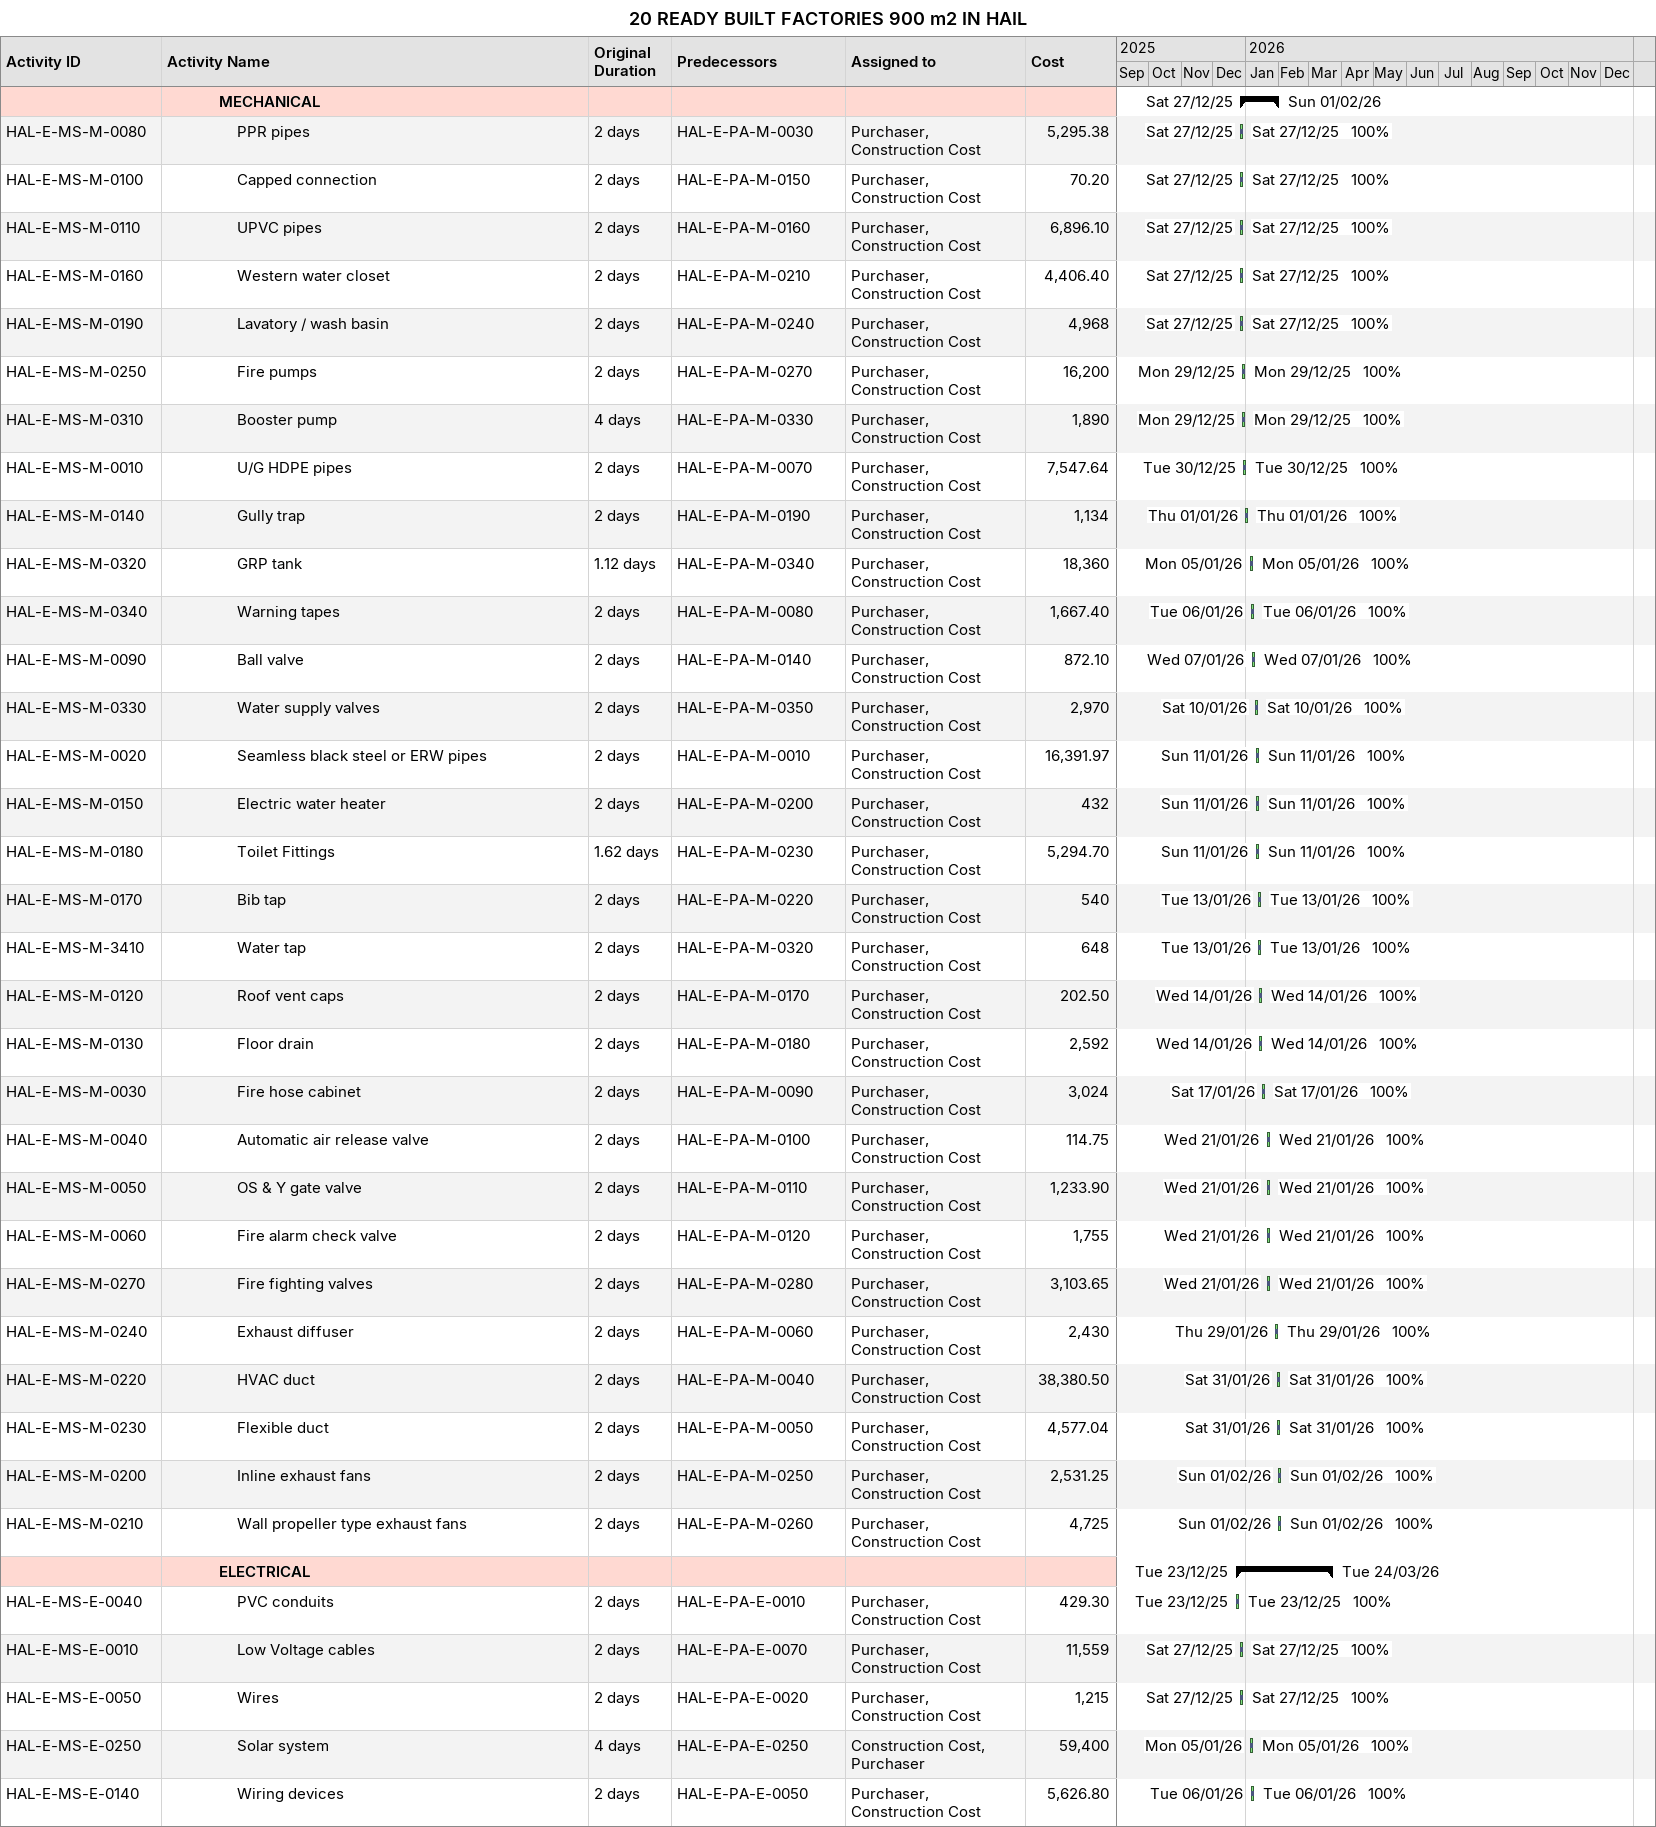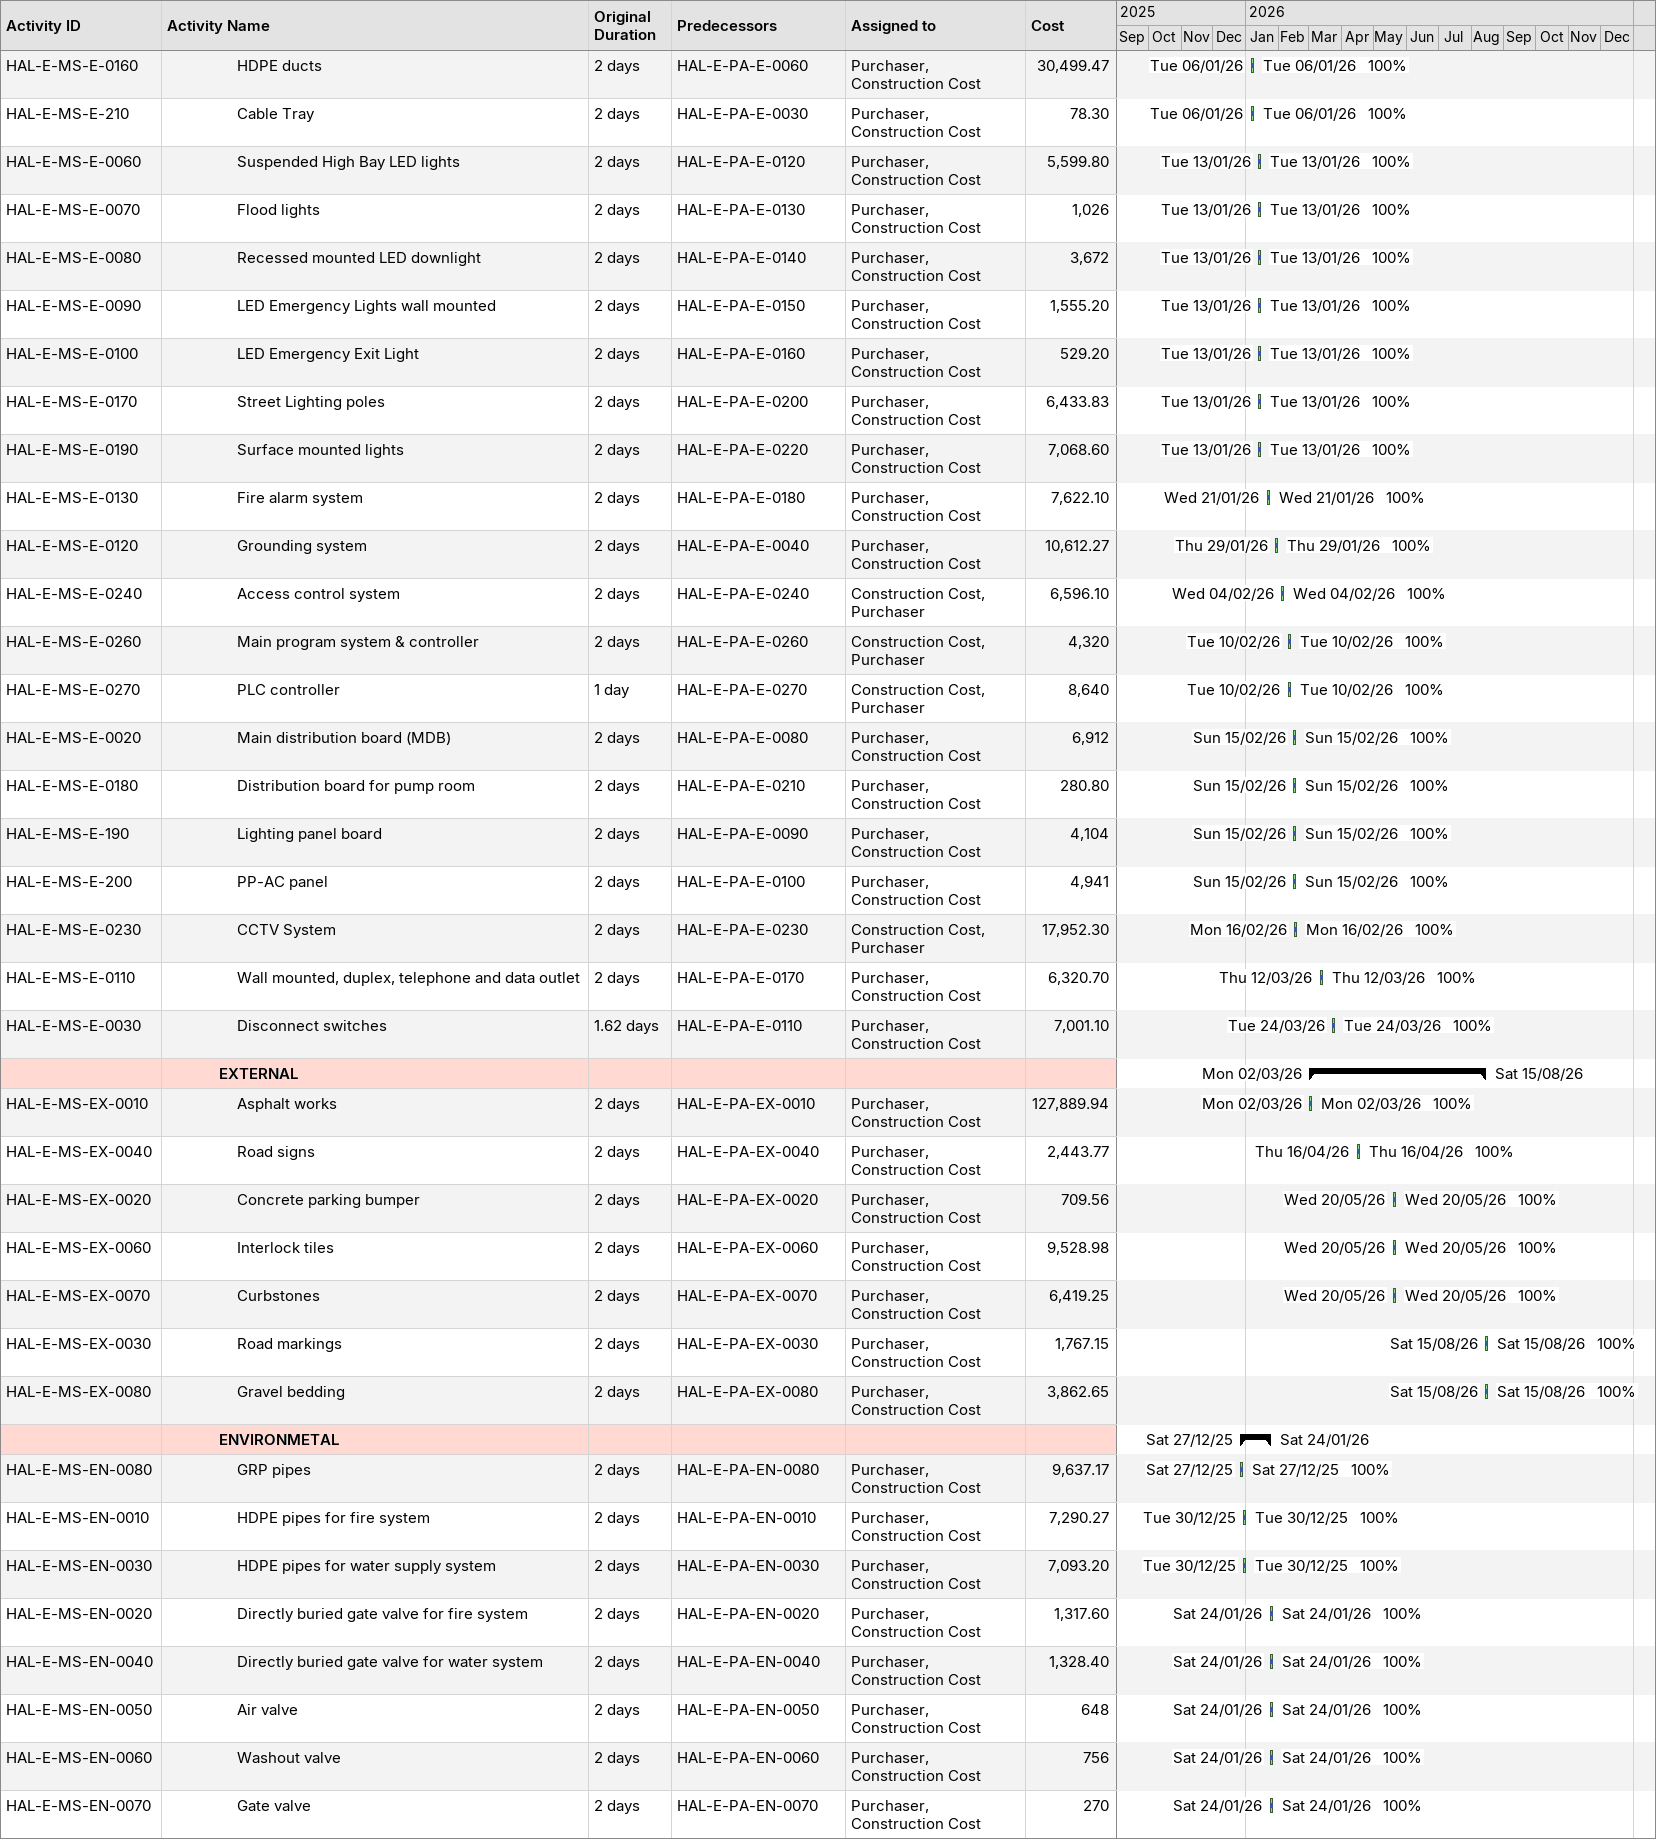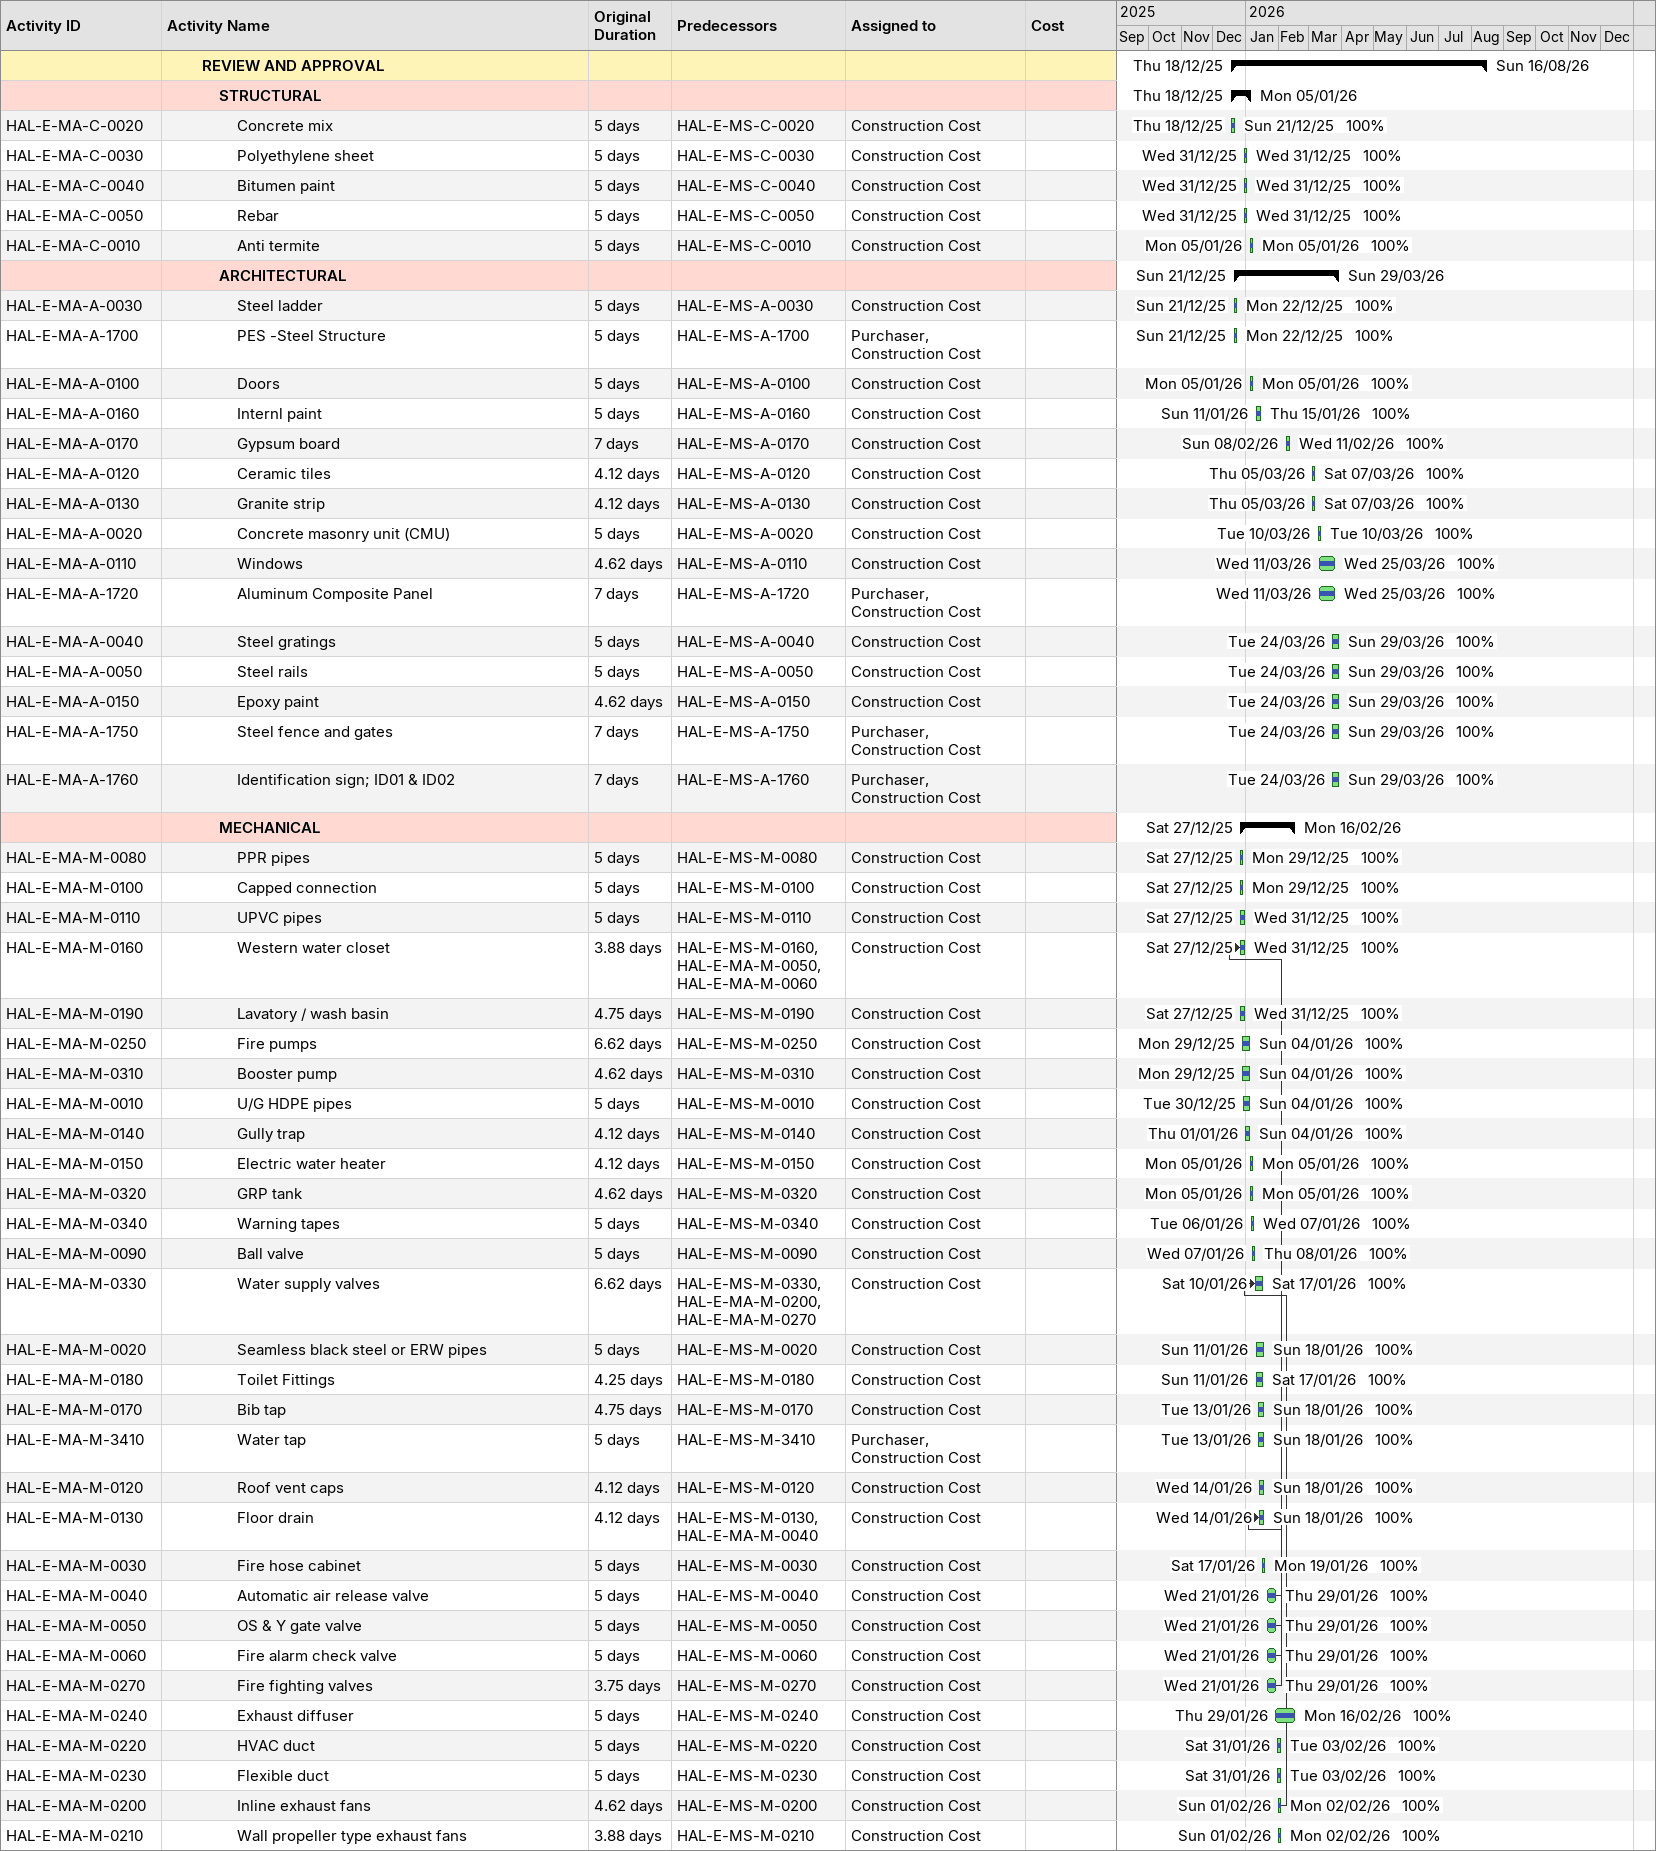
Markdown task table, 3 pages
20 READY BUILT FACTORIES 900 m2 IN HAIL

| ID | Level | Task | Original duration | Start | Finish | Predecessors | Resources | % complete | Cost |
|---|---|---|---|---|---|---|---|---|---|
|  | 4 | **MECHANICAL** |  | 2025-12-27 | 2026-02-01 |  |  |  |  |
| HAL-E-MS-M-0080 | 5 | PPR pipes | 2d | 2025-12-27 | 2025-12-27 | HAL-E-PA-M-0030 | Purchaser, Construction Cost | 100 | 5295.38 |
| HAL-E-MS-M-0100 | 5 | Capped connection | 2d | 2025-12-27 | 2025-12-27 | HAL-E-PA-M-0150 | Purchaser, Construction Cost | 100 | 70.20 |
| HAL-E-MS-M-0110 | 5 | UPVC pipes | 2d | 2025-12-27 | 2025-12-27 | HAL-E-PA-M-0160 | Purchaser, Construction Cost | 100 | 6896.10 |
| HAL-E-MS-M-0160 | 5 | Western water closet | 2d | 2025-12-27 | 2025-12-27 | HAL-E-PA-M-0210 | Purchaser, Construction Cost | 100 | 4406.40 |
| HAL-E-MS-M-0190 | 5 | Lavatory / wash basin | 2d | 2025-12-27 | 2025-12-27 | HAL-E-PA-M-0240 | Purchaser, Construction Cost | 100 | 4968 |
| HAL-E-MS-M-0250 | 5 | Fire pumps | 2d | 2025-12-29 | 2025-12-29 | HAL-E-PA-M-0270 | Purchaser, Construction Cost | 100 | 16200 |
| HAL-E-MS-M-0310 | 5 | Booster pump | 4d | 2025-12-29 | 2025-12-29 | HAL-E-PA-M-0330 | Purchaser, Construction Cost | 100 | 1890 |
| HAL-E-MS-M-0010 | 5 | U/G HDPE pipes | 2d | 2025-12-30 | 2025-12-30 | HAL-E-PA-M-0070 | Purchaser, Construction Cost | 100 | 7547.64 |
| HAL-E-MS-M-0140 | 5 | Gully trap | 2d | 2026-01-01 | 2026-01-01 | HAL-E-PA-M-0190 | Purchaser, Construction Cost | 100 | 1134 |
| HAL-E-MS-M-0320 | 5 | GRP tank | 1.12d | 2026-01-05 | 2026-01-05 | HAL-E-PA-M-0340 | Purchaser, Construction Cost | 100 | 18360 |
| HAL-E-MS-M-0340 | 5 | Warning tapes | 2d | 2026-01-06 | 2026-01-06 | HAL-E-PA-M-0080 | Purchaser, Construction Cost | 100 | 1667.40 |
| HAL-E-MS-M-0090 | 5 | Ball valve | 2d | 2026-01-07 | 2026-01-07 | HAL-E-PA-M-0140 | Purchaser, Construction Cost | 100 | 872.10 |
| HAL-E-MS-M-0330 | 5 | Water supply valves | 2d | 2026-01-10 | 2026-01-10 | HAL-E-PA-M-0350 | Purchaser, Construction Cost | 100 | 2970 |
| HAL-E-MS-M-0020 | 5 | Seamless black steel or ERW pipes | 2d | 2026-01-11 | 2026-01-11 | HAL-E-PA-M-0010 | Purchaser, Construction Cost | 100 | 16391.97 |
| HAL-E-MS-M-0150 | 5 | Electric water heater | 2d | 2026-01-11 | 2026-01-11 | HAL-E-PA-M-0200 | Purchaser, Construction Cost | 100 | 432 |
| HAL-E-MS-M-0180 | 5 | Toilet Fittings | 1.62d | 2026-01-11 | 2026-01-11 | HAL-E-PA-M-0230 | Purchaser, Construction Cost | 100 | 5294.70 |
| HAL-E-MS-M-0170 | 5 | Bib tap | 2d | 2026-01-13 | 2026-01-13 | HAL-E-PA-M-0220 | Purchaser, Construction Cost | 100 | 540 |
| HAL-E-MS-M-3410 | 5 | Water tap | 2d | 2026-01-13 | 2026-01-13 | HAL-E-PA-M-0320 | Purchaser, Construction Cost | 100 | 648 |
| HAL-E-MS-M-0120 | 5 | Roof vent caps | 2d | 2026-01-14 | 2026-01-14 | HAL-E-PA-M-0170 | Purchaser, Construction Cost | 100 | 202.50 |
| HAL-E-MS-M-0130 | 5 | Floor drain | 2d | 2026-01-14 | 2026-01-14 | HAL-E-PA-M-0180 | Purchaser, Construction Cost | 100 | 2592 |
| HAL-E-MS-M-0030 | 5 | Fire hose cabinet | 2d | 2026-01-17 | 2026-01-17 | HAL-E-PA-M-0090 | Purchaser, Construction Cost | 100 | 3024 |
| HAL-E-MS-M-0040 | 5 | Automatic air release valve | 2d | 2026-01-21 | 2026-01-21 | HAL-E-PA-M-0100 | Purchaser, Construction Cost | 100 | 114.75 |
| HAL-E-MS-M-0050 | 5 | OS & Y gate valve | 2d | 2026-01-21 | 2026-01-21 | HAL-E-PA-M-0110 | Purchaser, Construction Cost | 100 | 1233.90 |
| HAL-E-MS-M-0060 | 5 | Fire alarm check valve | 2d | 2026-01-21 | 2026-01-21 | HAL-E-PA-M-0120 | Purchaser, Construction Cost | 100 | 1755 |
| HAL-E-MS-M-0270 | 5 | Fire fighting valves | 2d | 2026-01-21 | 2026-01-21 | HAL-E-PA-M-0280 | Purchaser, Construction Cost | 100 | 3103.65 |
| HAL-E-MS-M-0240 | 5 | Exhaust diffuser | 2d | 2026-01-29 | 2026-01-29 | HAL-E-PA-M-0060 | Purchaser, Construction Cost | 100 | 2430 |
| HAL-E-MS-M-0220 | 5 | HVAC duct | 2d | 2026-01-31 | 2026-01-31 | HAL-E-PA-M-0040 | Purchaser, Construction Cost | 100 | 38380.50 |
| HAL-E-MS-M-0230 | 5 | Flexible duct | 2d | 2026-01-31 | 2026-01-31 | HAL-E-PA-M-0050 | Purchaser, Construction Cost | 100 | 4577.04 |
| HAL-E-MS-M-0200 | 5 | Inline exhaust fans | 2d | 2026-02-01 | 2026-02-01 | HAL-E-PA-M-0250 | Purchaser, Construction Cost | 100 | 2531.25 |
| HAL-E-MS-M-0210 | 5 | Wall propeller type exhaust fans | 2d | 2026-02-01 | 2026-02-01 | HAL-E-PA-M-0260 | Purchaser, Construction Cost | 100 | 4725 |
|  | 4 | **ELECTRICAL** |  | 2025-12-23 | 2026-03-24 |  |  |  |  |
| HAL-E-MS-E-0040 | 5 | PVC conduits | 2d | 2025-12-23 | 2025-12-23 | HAL-E-PA-E-0010 | Purchaser, Construction Cost | 100 | 429.30 |
| HAL-E-MS-E-0010 | 5 | Low Voltage cables | 2d | 2025-12-27 | 2025-12-27 | HAL-E-PA-E-0070 | Purchaser, Construction Cost | 100 | 11559 |
| HAL-E-MS-E-0050 | 5 | Wires | 2d | 2025-12-27 | 2025-12-27 | HAL-E-PA-E-0020 | Purchaser, Construction Cost | 100 | 1215 |
| HAL-E-MS-E-0250 | 5 | Solar system | 4d | 2026-01-05 | 2026-01-05 | HAL-E-PA-E-0250 | Construction Cost, Purchaser | 100 | 59400 |
| HAL-E-MS-E-0140 | 5 | Wiring devices | 2d | 2026-01-06 | 2026-01-06 | HAL-E-PA-E-0050 | Purchaser, Construction Cost | 100 | 5626.80 |
| HAL-E-MS-E-0160 | 5 | HDPE ducts | 2d | 2026-01-06 | 2026-01-06 | HAL-E-PA-E-0060 | Purchaser, Construction Cost | 100 | 30499.47 |
| HAL-E-MS-E-210 | 5 | Cable Tray | 2d | 2026-01-06 | 2026-01-06 | HAL-E-PA-E-0030 | Purchaser, Construction Cost | 100 | 78.30 |
| HAL-E-MS-E-0060 | 5 | Suspended High Bay LED lights | 2d | 2026-01-13 | 2026-01-13 | HAL-E-PA-E-0120 | Purchaser, Construction Cost | 100 | 5599.80 |
| HAL-E-MS-E-0070 | 5 | Flood lights | 2d | 2026-01-13 | 2026-01-13 | HAL-E-PA-E-0130 | Purchaser, Construction Cost | 100 | 1026 |
| HAL-E-MS-E-0080 | 5 | Recessed mounted LED downlight | 2d | 2026-01-13 | 2026-01-13 | HAL-E-PA-E-0140 | Purchaser, Construction Cost | 100 | 3672 |
| HAL-E-MS-E-0090 | 5 | LED Emergency Lights wall mounted | 2d | 2026-01-13 | 2026-01-13 | HAL-E-PA-E-0150 | Purchaser, Construction Cost | 100 | 1555.20 |
| HAL-E-MS-E-0100 | 5 | LED Emergency Exit Light | 2d | 2026-01-13 | 2026-01-13 | HAL-E-PA-E-0160 | Purchaser, Construction Cost | 100 | 529.20 |
| HAL-E-MS-E-0170 | 5 | Street Lighting poles | 2d | 2026-01-13 | 2026-01-13 | HAL-E-PA-E-0200 | Purchaser, Construction Cost | 100 | 6433.83 |
| HAL-E-MS-E-0190 | 5 | Surface mounted lights | 2d | 2026-01-13 | 2026-01-13 | HAL-E-PA-E-0220 | Purchaser, Construction Cost | 100 | 7068.60 |
| HAL-E-MS-E-0130 | 5 | Fire alarm system | 2d | 2026-01-21 | 2026-01-21 | HAL-E-PA-E-0180 | Purchaser, Construction Cost | 100 | 7622.10 |
| HAL-E-MS-E-0120 | 5 | Grounding system | 2d | 2026-01-29 | 2026-01-29 | HAL-E-PA-E-0040 | Purchaser, Construction Cost | 100 | 10612.27 |
| HAL-E-MS-E-0240 | 5 | Access control system | 2d | 2026-02-04 | 2026-02-04 | HAL-E-PA-E-0240 | Construction Cost, Purchaser | 100 | 6596.10 |
| HAL-E-MS-E-0260 | 5 | Main program system & controller | 2d | 2026-02-10 | 2026-02-10 | HAL-E-PA-E-0260 | Construction Cost, Purchaser | 100 | 4320 |
| HAL-E-MS-E-0270 | 5 | PLC controller | 1d | 2026-02-10 | 2026-02-10 | HAL-E-PA-E-0270 | Construction Cost, Purchaser | 100 | 8640 |
| HAL-E-MS-E-0020 | 5 | Main distribution board (MDB) | 2d | 2026-02-15 | 2026-02-15 | HAL-E-PA-E-0080 | Purchaser, Construction Cost | 100 | 6912 |
| HAL-E-MS-E-0180 | 5 | Distribution board for pump room | 2d | 2026-02-15 | 2026-02-15 | HAL-E-PA-E-0210 | Purchaser, Construction Cost | 100 | 280.80 |
| HAL-E-MS-E-190 | 5 | Lighting panel board | 2d | 2026-02-15 | 2026-02-15 | HAL-E-PA-E-0090 | Purchaser, Construction Cost | 100 | 4104 |
| HAL-E-MS-E-200 | 5 | PP-AC panel | 2d | 2026-02-15 | 2026-02-15 | HAL-E-PA-E-0100 | Purchaser, Construction Cost | 100 | 4941 |
| HAL-E-MS-E-0230 | 5 | CCTV System | 2d | 2026-02-16 | 2026-02-16 | HAL-E-PA-E-0230 | Construction Cost, Purchaser | 100 | 17952.30 |
| HAL-E-MS-E-0110 | 5 | Wall mounted, duplex, telephone and data outlet | 2d | 2026-03-12 | 2026-03-12 | HAL-E-PA-E-0170 | Purchaser, Construction Cost | 100 | 6320.70 |
| HAL-E-MS-E-0030 | 5 | Disconnect switches | 1.62d | 2026-03-24 | 2026-03-24 | HAL-E-PA-E-0110 | Purchaser, Construction Cost | 100 | 7001.10 |
|  | 4 | **EXTERNAL** |  | 2026-03-02 | 2026-08-15 |  |  |  |  |
| HAL-E-MS-EX-0010 | 5 | Asphalt works | 2d | 2026-03-02 | 2026-03-02 | HAL-E-PA-EX-0010 | Purchaser, Construction Cost | 100 | 127889.94 |
| HAL-E-MS-EX-0040 | 5 | Road signs | 2d | 2026-04-16 | 2026-04-16 | HAL-E-PA-EX-0040 | Purchaser, Construction Cost | 100 | 2443.77 |
| HAL-E-MS-EX-0020 | 5 | Concrete parking bumper | 2d | 2026-05-20 | 2026-05-20 | HAL-E-PA-EX-0020 | Purchaser, Construction Cost | 100 | 709.56 |
| HAL-E-MS-EX-0060 | 5 | Interlock tiles | 2d | 2026-05-20 | 2026-05-20 | HAL-E-PA-EX-0060 | Purchaser, Construction Cost | 100 | 9528.98 |
| HAL-E-MS-EX-0070 | 5 | Curbstones | 2d | 2026-05-20 | 2026-05-20 | HAL-E-PA-EX-0070 | Purchaser, Construction Cost | 100 | 6419.25 |
| HAL-E-MS-EX-0030 | 5 | Road markings | 2d | 2026-08-15 | 2026-08-15 | HAL-E-PA-EX-0030 | Purchaser, Construction Cost | 100 | 1767.15 |
| HAL-E-MS-EX-0080 | 5 | Gravel bedding | 2d | 2026-08-15 | 2026-08-15 | HAL-E-PA-EX-0080 | Purchaser, Construction Cost | 100 | 3862.65 |
|  | 4 | **ENVIRONMETAL** |  | 2025-12-27 | 2026-01-24 |  |  |  |  |
| HAL-E-MS-EN-0080 | 5 | GRP pipes | 2d | 2025-12-27 | 2025-12-27 | HAL-E-PA-EN-0080 | Purchaser, Construction Cost | 100 | 9637.17 |
| HAL-E-MS-EN-0010 | 5 | HDPE pipes for fire system | 2d | 2025-12-30 | 2025-12-30 | HAL-E-PA-EN-0010 | Purchaser, Construction Cost | 100 | 7290.27 |
| HAL-E-MS-EN-0030 | 5 | HDPE pipes for water supply system | 2d | 2025-12-30 | 2025-12-30 | HAL-E-PA-EN-0030 | Purchaser, Construction Cost | 100 | 7093.20 |
| HAL-E-MS-EN-0020 | 5 | Directly buried gate valve for fire system | 2d | 2026-01-24 | 2026-01-24 | HAL-E-PA-EN-0020 | Purchaser, Construction Cost | 100 | 1317.60 |
| HAL-E-MS-EN-0040 | 5 | Directly buried gate valve for water system | 2d | 2026-01-24 | 2026-01-24 | HAL-E-PA-EN-0040 | Purchaser, Construction Cost | 100 | 1328.40 |
| HAL-E-MS-EN-0050 | 5 | Air valve | 2d | 2026-01-24 | 2026-01-24 | HAL-E-PA-EN-0050 | Purchaser, Construction Cost | 100 | 648 |
| HAL-E-MS-EN-0060 | 5 | Washout valve | 2d | 2026-01-24 | 2026-01-24 | HAL-E-PA-EN-0060 | Purchaser, Construction Cost | 100 | 756 |
| HAL-E-MS-EN-0070 | 5 | Gate valve | 2d | 2026-01-24 | 2026-01-24 | HAL-E-PA-EN-0070 | Purchaser, Construction Cost | 100 | 270 |
|  | 3 | **REVIEW AND APPROVAL** |  | 2025-12-18 | 2026-08-16 |  |  |  |  |
|  | 4 | **STRUCTURAL** |  | 2025-12-18 | 2026-01-05 |  |  |  |  |
| HAL-E-MA-C-0020 | 5 | Concrete mix | 5d | 2025-12-18 | 2025-12-21 | HAL-E-MS-C-0020 | Construction Cost | 100 |  |
| HAL-E-MA-C-0030 | 5 | Polyethylene sheet | 5d | 2025-12-31 | 2025-12-31 | HAL-E-MS-C-0030 | Construction Cost | 100 |  |
| HAL-E-MA-C-0040 | 5 | Bitumen paint | 5d | 2025-12-31 | 2025-12-31 | HAL-E-MS-C-0040 | Construction Cost | 100 |  |
| HAL-E-MA-C-0050 | 5 | Rebar | 5d | 2025-12-31 | 2025-12-31 | HAL-E-MS-C-0050 | Construction Cost | 100 |  |
| HAL-E-MA-C-0010 | 5 | Anti termite | 5d | 2026-01-05 | 2026-01-05 | HAL-E-MS-C-0010 | Construction Cost | 100 |  |
|  | 4 | **ARCHITECTURAL** |  | 2025-12-21 | 2026-03-29 |  |  |  |  |
| HAL-E-MA-A-0030 | 5 | Steel ladder | 5d | 2025-12-21 | 2025-12-22 | HAL-E-MS-A-0030 | Construction Cost | 100 |  |
| HAL-E-MA-A-1700 | 5 | PES -Steel Structure | 5d | 2025-12-21 | 2025-12-22 | HAL-E-MS-A-1700 | Purchaser, Construction Cost | 100 |  |
| HAL-E-MA-A-0100 | 5 | Doors | 5d | 2026-01-05 | 2026-01-05 | HAL-E-MS-A-0100 | Construction Cost | 100 |  |
| HAL-E-MA-A-0160 | 5 | Internl paint | 5d | 2026-01-11 | 2026-01-15 | HAL-E-MS-A-0160 | Construction Cost | 100 |  |
| HAL-E-MA-A-0170 | 5 | Gypsum board | 7d | 2026-02-08 | 2026-02-11 | HAL-E-MS-A-0170 | Construction Cost | 100 |  |
| HAL-E-MA-A-0120 | 5 | Ceramic tiles | 4.12d | 2026-03-05 | 2026-03-07 | HAL-E-MS-A-0120 | Construction Cost | 100 |  |
| HAL-E-MA-A-0130 | 5 | Granite strip | 4.12d | 2026-03-05 | 2026-03-07 | HAL-E-MS-A-0130 | Construction Cost | 100 |  |
| HAL-E-MA-A-0020 | 5 | Concrete masonry unit (CMU) | 5d | 2026-03-10 | 2026-03-10 | HAL-E-MS-A-0020 | Construction Cost | 100 |  |
| HAL-E-MA-A-0110 | 5 | Windows | 4.62d | 2026-03-11 | 2026-03-25 | HAL-E-MS-A-0110 | Construction Cost | 100 |  |
| HAL-E-MA-A-1720 | 5 | Aluminum Composite Panel | 7d | 2026-03-11 | 2026-03-25 | HAL-E-MS-A-1720 | Purchaser, Construction Cost | 100 |  |
| HAL-E-MA-A-0040 | 5 | Steel gratings | 5d | 2026-03-24 | 2026-03-29 | HAL-E-MS-A-0040 | Construction Cost | 100 |  |
| HAL-E-MA-A-0050 | 5 | Steel rails | 5d | 2026-03-24 | 2026-03-29 | HAL-E-MS-A-0050 | Construction Cost | 100 |  |
| HAL-E-MA-A-0150 | 5 | Epoxy paint | 4.62d | 2026-03-24 | 2026-03-29 | HAL-E-MS-A-0150 | Construction Cost | 100 |  |
| HAL-E-MA-A-1750 | 5 | Steel fence and gates | 7d | 2026-03-24 | 2026-03-29 | HAL-E-MS-A-1750 | Purchaser, Construction Cost | 100 |  |
| HAL-E-MA-A-1760 | 5 | Identification sign; ID01 & ID02 | 7d | 2026-03-24 | 2026-03-29 | HAL-E-MS-A-1760 | Purchaser, Construction Cost | 100 |  |
|  | 4 | **MECHANICAL** |  | 2025-12-27 | 2026-02-16 |  |  |  |  |
| HAL-E-MA-M-0080 | 5 | PPR pipes | 5d | 2025-12-27 | 2025-12-29 | HAL-E-MS-M-0080 | Construction Cost | 100 |  |
| HAL-E-MA-M-0100 | 5 | Capped connection | 5d | 2025-12-27 | 2025-12-29 | HAL-E-MS-M-0100 | Construction Cost | 100 |  |
| HAL-E-MA-M-0110 | 5 | UPVC pipes | 5d | 2025-12-27 | 2025-12-31 | HAL-E-MS-M-0110 | Construction Cost | 100 |  |
| HAL-E-MA-M-0160 | 5 | Western water closet | 3.88d | 2025-12-27 | 2025-12-31 | HAL-E-MS-M-0160, HAL-E-MA-M-0050, HAL-E-MA-M-0060 | Construction Cost | 100 |  |
| HAL-E-MA-M-0190 | 5 | Lavatory / wash basin | 4.75d | 2025-12-27 | 2025-12-31 | HAL-E-MS-M-0190 | Construction Cost | 100 |  |
| HAL-E-MA-M-0250 | 5 | Fire pumps | 6.62d | 2025-12-29 | 2026-01-04 | HAL-E-MS-M-0250 | Construction Cost | 100 |  |
| HAL-E-MA-M-0310 | 5 | Booster pump | 4.62d | 2025-12-29 | 2026-01-04 | HAL-E-MS-M-0310 | Construction Cost | 100 |  |
| HAL-E-MA-M-0010 | 5 | U/G HDPE pipes | 5d | 2025-12-30 | 2026-01-04 | HAL-E-MS-M-0010 | Construction Cost | 100 |  |
| HAL-E-MA-M-0140 | 5 | Gully trap | 4.12d | 2026-01-01 | 2026-01-04 | HAL-E-MS-M-0140 | Construction Cost | 100 |  |
| HAL-E-MA-M-0150 | 5 | Electric water heater | 4.12d | 2026-01-05 | 2026-01-05 | HAL-E-MS-M-0150 | Construction Cost | 100 |  |
| HAL-E-MA-M-0320 | 5 | GRP tank | 4.62d | 2026-01-05 | 2026-01-05 | HAL-E-MS-M-0320 | Construction Cost | 100 |  |
| HAL-E-MA-M-0340 | 5 | Warning tapes | 5d | 2026-01-06 | 2026-01-07 | HAL-E-MS-M-0340 | Construction Cost | 100 |  |
| HAL-E-MA-M-0090 | 5 | Ball valve | 5d | 2026-01-07 | 2026-01-08 | HAL-E-MS-M-0090 | Construction Cost | 100 |  |
| HAL-E-MA-M-0330 | 5 | Water supply valves | 6.62d | 2026-01-10 | 2026-01-17 | HAL-E-MS-M-0330, HAL-E-MA-M-0200, HAL-E-MA-M-0270 | Construction Cost | 100 |  |
| HAL-E-MA-M-0020 | 5 | Seamless black steel or ERW pipes | 5d | 2026-01-11 | 2026-01-18 | HAL-E-MS-M-0020 | Construction Cost | 100 |  |
| HAL-E-MA-M-0180 | 5 | Toilet Fittings | 4.25d | 2026-01-11 | 2026-01-17 | HAL-E-MS-M-0180 | Construction Cost | 100 |  |
| HAL-E-MA-M-0170 | 5 | Bib tap | 4.75d | 2026-01-13 | 2026-01-18 | HAL-E-MS-M-0170 | Construction Cost | 100 |  |
| HAL-E-MA-M-3410 | 5 | Water tap | 5d | 2026-01-13 | 2026-01-18 | HAL-E-MS-M-3410 | Purchaser, Construction Cost | 100 |  |
| HAL-E-MA-M-0120 | 5 | Roof vent caps | 4.12d | 2026-01-14 | 2026-01-18 | HAL-E-MS-M-0120 | Construction Cost | 100 |  |
| HAL-E-MA-M-0130 | 5 | Floor drain | 4.12d | 2026-01-14 | 2026-01-18 | HAL-E-MS-M-0130, HAL-E-MA-M-0040 | Construction Cost | 100 |  |
| HAL-E-MA-M-0030 | 5 | Fire hose cabinet | 5d | 2026-01-17 | 2026-01-19 | HAL-E-MS-M-0030 | Construction Cost | 100 |  |
| HAL-E-MA-M-0040 | 5 | Automatic air release valve | 5d | 2026-01-21 | 2026-01-29 | HAL-E-MS-M-0040 | Construction Cost | 100 |  |
| HAL-E-MA-M-0050 | 5 | OS & Y gate valve | 5d | 2026-01-21 | 2026-01-29 | HAL-E-MS-M-0050 | Construction Cost | 100 |  |
| HAL-E-MA-M-0060 | 5 | Fire alarm check valve | 5d | 2026-01-21 | 2026-01-29 | HAL-E-MS-M-0060 | Construction Cost | 100 |  |
| HAL-E-MA-M-0270 | 5 | Fire fighting valves | 3.75d | 2026-01-21 | 2026-01-29 | HAL-E-MS-M-0270 | Construction Cost | 100 |  |
| HAL-E-MA-M-0240 | 5 | Exhaust diffuser | 5d | 2026-01-29 | 2026-02-16 | HAL-E-MS-M-0240 | Construction Cost | 100 |  |
| HAL-E-MA-M-0220 | 5 | HVAC duct | 5d | 2026-01-31 | 2026-02-03 | HAL-E-MS-M-0220 | Construction Cost | 100 |  |
| HAL-E-MA-M-0230 | 5 | Flexible duct | 5d | 2026-01-31 | 2026-02-03 | HAL-E-MS-M-0230 | Construction Cost | 100 |  |
| HAL-E-MA-M-0200 | 5 | Inline exhaust fans | 4.62d | 2026-02-01 | 2026-02-02 | HAL-E-MS-M-0200 | Construction Cost | 100 |  |
| HAL-E-MA-M-0210 | 5 | Wall propeller type exhaust fans | 3.88d | 2026-02-01 | 2026-02-02 | HAL-E-MS-M-0210 | Construction Cost | 100 |  |
